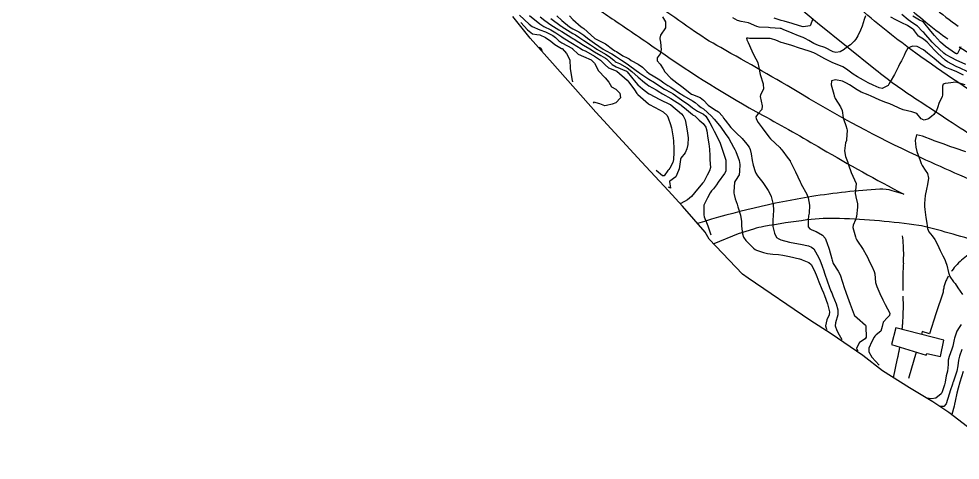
# Model space of a CAD drawing. Header units: metres. Extents: x 298520 to 308411, y 7433745 to 7450750.
# Drawn here: x 301863.5 to 302035.2, y 7441320.5 to 7441401 of the extents above; entities that cross this region are included whole.
import ezdxf

# ---------------------------------------------------------------- set-up
doc = ezdxf.new("R2010")
doc.units = ezdxf.units.M
doc.header["$LTSCALE"] = 10
doc.linetypes.add('DASHED', pattern=[0.75, 0.5, -0.25])
for name, color, linetype in [('Area', 45, 'Continuous'), ('Curvas de Nivel 1m', 11, 'Continuous'), ('Curvas de Nivel 5m', 15, 'Continuous'), ('Edificações', 30, 'Continuous'), ('Vias Primárias', 230, 'Continuous'), ('Vias Secundárias', 230, 'DASHED')]:
    doc.layers.add(name, color=color, linetype=linetype)

msp = doc.modelspace()

# ---------------------------------------------------------------- linework, layer by layer
at = {"layer": 'Area'}
msp.add_polyline3d([(302044.42, 7441320.46, 731.6), (302033.08, 7441329.13, 735.11), (302030.16, 7441331.12, 738.3), (302025.91, 7441333.67, 738.62), (302021.01, 7441336.74, 738.59), (302017.44, 7441339.55, 738.78), (302011.67, 7441343.53, 740.37), (302007.77, 7441345.98, 742.62), (301996.52, 7441353.68, 742.47), (301995.47, 7441354.38, 742.37), (301989.42, 7441360.8, 742.47), (301988.64, 7441362.06, 742.59), (301984.52, 7441366.8, 744.17), (301981.96, 7441369.61, 744.6), (301977.06, 7441374.88, 746.94), (301968.7, 7441383.95, 747.62), (301960.8, 7441392.89, 747.58), (301956.72, 7441397.45, 745.45), (301953.6, 7441401.41, 760.71)], dxfattribs=at)
at = {"layer": 'Curvas de Nivel 1m', "flags": 128}
for points, elevation in [([(301954.79, 7441401.66), (301956.53, 7441400.03), (301957.13, 7441399.62), (301958.52, 7441399), (301959.51, 7441398.6), (301960.51, 7441398.16), (301960.88, 7441397.96), (301961.34, 7441397.58), (301961.94, 7441397.01), (301962.49, 7441396.64), (301964.45, 7441395.56), (301964.47, 7441395.55), (301965.52, 7441394.58), (301966.46, 7441394.14), (301967.87, 7441393.5), (301968.45, 7441392.91), (301969.2, 7441391.48), (301970.41, 7441390.25), (301971.12, 7441389.46), (301971.57, 7441388.62), (301972.39, 7441388.19), (301973.09, 7441387.43), (301973.2, 7441386.6), (301972.37, 7441385.68), (301971.71, 7441385.45), (301970.65, 7441385.17), (301970.36, 7441385.13), (301969.46, 7441385.48), (301968.37, 7441385.79), (301968.26, 7441385.6)], 747), ([(301956.62, 7441401.63), (301958.53, 7441400.07), (301959.25, 7441399.6), (301960.52, 7441398.97), (301961.41, 7441398.47), (301962.5, 7441397.73), (301962.77, 7441397.56), (301964.49, 7441396.5), (301966.05, 7441395.52), (301966.31, 7441395.35), (301966.47, 7441395.27), (301966.88, 7441395.09), (301968.46, 7441394.21), (301969.55, 7441393.48), (301970.44, 7441392.58), (301971.04, 7441392.06), (301972.43, 7441391.48), (301972.52, 7441391.44), (301974.41, 7441389.81), (301974.76, 7441389.42), (301975.77, 7441388.02), (301976.19, 7441387.4), (301976.38, 7441387.17), (301977.84, 7441385.9), (301978.35, 7441385.47), (301978.52, 7441385.37), (301980.34, 7441384.42), (301981, 7441384), (301981.71, 7441383.33), (301981.94, 7441382.94), (301982.32, 7441381.74), (301982.45, 7441381.32), (301982.49, 7441381.13), (301982.85, 7441379.31), (301982.91, 7441378.68), (301982.97, 7441377.31), (301982.94, 7441376.63), (301982.88, 7441375.31), (301982.78, 7441374.77), (301982.22, 7441373.75), (301982.03, 7441373.51), (301981.86, 7441373.33), (301981.18, 7441372.36), (301980.88, 7441372.33), (301979.74, 7441373.31)], 746), ([(301960.54, 7441401.05), (301962.4, 7441399.69), (301962.52, 7441399.59), (301962.57, 7441399.56), (301964.51, 7441398.35), (301965.02, 7441398.05), (301965.78, 7441397.52), (301966.5, 7441397.03), (301967.72, 7441396.27), (301968.48, 7441395.78), (301968.91, 7441395.49), (301970.46, 7441394.56), (301971.14, 7441394.14), (301972, 7441393.45), (301972.24, 7441393.23), (301972.45, 7441393.11), (301973.04, 7441392.84), (301974.44, 7441392.05), (301975.26, 7441391.41), (301976.42, 7441390.33), (301977.6, 7441389.38), (301978.06, 7441389.03), (301978.4, 7441388.8), (301979.71, 7441388.04), (301980.39, 7441387.61), (301980.55, 7441387.51), (301980.87, 7441387.34), (301982.37, 7441386.48), (301984.21, 7441385.3), (301984.35, 7441385.19), (301984.91, 7441384.73), (301986.34, 7441383.53), (301986.49, 7441383.43), (301986.75, 7441383.27), (301987.57, 7441382.51), (301988.32, 7441381.89), (301988.76, 7441381.25), (301988.99, 7441380.56), (301989.13, 7441379.24), (301989.31, 7441378.2), (301989.45, 7441377.24), (301989.49, 7441375.99), (301989.52, 7441375.24), (301989.61, 7441373.85), (301989.48, 7441373.24), (301989.01, 7441372.44), (301988.41, 7441371.25), (301988.32, 7441371.12), (301988.19, 7441370.98), (301986.74, 7441369.27), (301986.16, 7441368.55), (301985.46, 7441367.98), (301984.23, 7441367.3), (301984.17, 7441367.27)], 744), ([(301961.63, 7441401.57), (301962.54, 7441400.72), (301963.93, 7441399.55), (301964.52, 7441399.19), (301965.64, 7441398.65), (301966.51, 7441398.03), (301967.18, 7441397.5), (301968.49, 7441396.58), (301970.05, 7441395.47), (301970.47, 7441395.23), (301971.65, 7441394.63), (301972.46, 7441394.08), (301973.4, 7441393.43), (301974.45, 7441392.76), (301976.31, 7441391.4), (301976.43, 7441391.31), (301976.72, 7441391.1), (301978.41, 7441390), (301979.41, 7441389.36), (301980.4, 7441388.71), (301981.24, 7441388.19), (301982.39, 7441387.58), (301982.81, 7441387.32), (301984.37, 7441386.22), (301985.68, 7441385.29), (301986.35, 7441384.78), (301987.25, 7441384.18), (301988.34, 7441383.6), (301988.76, 7441383.25), (301989.53, 7441382.03), (301989.94, 7441381.23), (301990.3, 7441380.51), (301990.97, 7441379.22), (301991.37, 7441378.31), (301991.79, 7441377.21), (301992.24, 7441375.78), (301992.4, 7441375.2), (301992.43, 7441375), (301992.43, 7441373.2), (301992.21, 7441372.77), (301991.05, 7441371.22), (301990.72, 7441370.69), (301990.17, 7441369.99), (301989.8, 7441369.6), (301989.55, 7441369.24), (301989.08, 7441368.31), (301988.52, 7441367.25), (301988.42, 7441366.97), (301988.41, 7441365.25), (301988.48, 7441364.88), (301989.14, 7441363.24), (301989.69, 7441361.61)], 743), ([(301963.89, 7441401.55), (301964.54, 7441400.89), (301966.07, 7441399.52), (301966.36, 7441399.35), (301966.52, 7441399.25), (301968.48, 7441397.49), (301968.5, 7441397.47), (301968.55, 7441397.44), (301970.49, 7441396.41), (301971.78, 7441395.45), (301972.21, 7441395.18), (301972.47, 7441395.02), (301973.64, 7441394.25), (301974.46, 7441393.89), (301974.77, 7441393.73), (301975.19, 7441393.41), (301976.45, 7441392.7), (301977.25, 7441392.2), (301978.03, 7441391.38), (301978.43, 7441391.03), (301979.2, 7441390.59), (301980.41, 7441389.88), (301981.15, 7441389.34), (301981.88, 7441388.81), (301982.39, 7441388.5), (301984.19, 7441387.3), (301984.38, 7441387.17), (301984.74, 7441386.94), (301986.36, 7441386.04), (301986.84, 7441385.75), (301987.39, 7441385.26), (301987.93, 7441384.84), (301988.35, 7441384.55), (301989.84, 7441383.23), (301990.33, 7441382.69), (301990.99, 7441381.89), (301991.5, 7441381.21), (301992.3, 7441380.1), (301992.96, 7441379.19), (301993.85, 7441377.6), (301994.05, 7441377.18), (301994.26, 7441376.76), (301994.85, 7441375.17), (301994.96, 7441374.44), (301994.95, 7441373.17), (301994.84, 7441372.54), (301994.2, 7441371.5), (301994.03, 7441371.18), (301993.9, 7441369.45), (301993.89, 7441369.18), (301993.92, 7441368.94), (301994.15, 7441368.15), (301994.47, 7441367.18), (301994.63, 7441366.68), (301995.09, 7441365.17), (301995.26, 7441364.01), (301995.31, 7441363.17), (301995.46, 7441361.79), (301995.64, 7441361.16), (301996.06, 7441360.57), (301997.49, 7441359.14), (301997.81, 7441358.9), (301998.04, 7441358.79), (301999.28, 7441358.36), (302000.03, 7441358.2), (302001, 7441358.07), (302002.03, 7441357.97), (302002.83, 7441357.88), (302004.03, 7441357.65), (302005.88, 7441357.19), (302006.02, 7441357.15), (302006.11, 7441357.13), (302006.37, 7441357.03), (302007.56, 7441356.56), (302008.01, 7441356.14), (302008.61, 7441355), (302009.01, 7441353.98), (302009.38, 7441353), (302009.96, 7441351.67), (302010.24, 7441350.99), (302010.43, 7441350.51), (302010.96, 7441348.98), (302011.35, 7441347.53), (302011.3, 7441346.98), (302010.84, 7441346.04), (302010.6, 7441344.98), (302010.72, 7441344.56), (302010.84, 7441344.33)], 742), ([(301980.87, 7441401.35), (301981.42, 7441400.46), (301981.42, 7441399.34), (301980.51, 7441398.02), (301980.38, 7441397.48), (301980.38, 7441397.35), (301980.49, 7441396.73), (301980.64, 7441395.35), (301980.47, 7441394.63), (301979.9, 7441393.91), (301979.92, 7441393.36), (301980.45, 7441392.75), (301980.97, 7441391.87), (301981.31, 7441391.34), (301982.42, 7441390.17), (301983.47, 7441389.31), (301984.4, 7441388.65), (301986.19, 7441387.28), (301986.38, 7441387.18), (301987.75, 7441386.63), (301988.37, 7441386.13), (301989.21, 7441385.24), (301990.35, 7441384.47), (301991.12, 7441384), (301991.8, 7441383.21), (301992.02, 7441382.9), (301992.33, 7441382.49), (301993.32, 7441381.19), (301994.3, 7441380.2), (301995.4, 7441379.17), (301996.27, 7441378.12), (301996.66, 7441377.55), (301996.85, 7441377.15), (301997.03, 7441376.37), (301997.22, 7441375.15), (301997.39, 7441374.3), (301997.79, 7441373.14), (301997.92, 7441372.84), (301998.21, 7441372.36), (301999.2, 7441371.12), (302000.17, 7441369.69), (302000.48, 7441369.11), (302000.7, 7441368.56), (302001.08, 7441367.1), (302001.12, 7441366.11), (302001.05, 7441365.1), (302000.98, 7441364.23), (302001.02, 7441363.1), (302001.28, 7441361.9), (302001.69, 7441361.09), (302002.07, 7441360.83), (302002.46, 7441360.69), (302004.06, 7441360.26), (302005.03, 7441360.08), (302006.06, 7441359.89), (302007.52, 7441359.55), (302008.05, 7441359.35), (302008.48, 7441359.01), (302009.07, 7441357.96), (302009.55, 7441356.99), (302010.01, 7441355.87), (302010.29, 7441354.99), (302010.42, 7441354.57), (302010.98, 7441352.98), (302011.61, 7441351.32), (302011.74, 7441350.97), (302011.95, 7441350.48), (302012.55, 7441348.96), (302012.86, 7441347.91), (302012.85, 7441346.96), (302012.45, 7441345.52), (302012.38, 7441344.96), (302012.7, 7441344.13), (302013.12, 7441343.32), (302013.58, 7441342.46)], 741), ([(302017.92, 7441401.54), (302017.66, 7441400.9), (302017.3, 7441399.68), (302017, 7441398.91), (302016.51, 7441397.89), (302016.13, 7441397.3), (302015.83, 7441396.93), (302015.17, 7441396.26), (302014.49, 7441395.81), (302014.01, 7441395.41), (302013.28, 7441394.96), (302012.47, 7441394.85), (302012.01, 7441394.97), (302010.48, 7441395.75), (302009.34, 7441396.16), (302008.5, 7441396.5), (302007.57, 7441397.02), (302006.91, 7441397.43), (302006.51, 7441397.59), (302005.67, 7441397.89), (302004.52, 7441398.36), (302002.9, 7441399.08), (302002.53, 7441399.22), (302002.35, 7441399.26), (302000.53, 7441399.38), (302000.24, 7441399.4), (301998.53, 7441399.45), (301998.07, 7441399.6), (301996.54, 7441400.24), (301995.21, 7441400.51), (301994.55, 7441400.67), (301993.68, 7441401.19)], 741), ([(302008.27, 7441401.01), (302007.8, 7441399.75), (302006.53, 7441399.54), (302005.88, 7441399.7), (302004.54, 7441400.14), (302003.05, 7441400.57), (302002.55, 7441400.7), (302001.24, 7441401.1)], 742), ([(302036.43, 7441391.39), (302035.15, 7441391.99), (302034.45, 7441392.3), (302033.65, 7441392.71), (302032.88, 7441393.14), (302032.46, 7441393.44), (302031.02, 7441394.74), (302030.48, 7441395.28), (302029.13, 7441396.76), (302028.51, 7441397.27), (302027.58, 7441397.85), (302026.85, 7441398.8), (302026.7, 7441398.97), (302026.53, 7441399.1), (302025.58, 7441399.76), (302024.54, 7441400.29), (302024.15, 7441400.44), (302023.43, 7441400.84), (302022.55, 7441401.32)], 741), ([(302036.19, 7441392.68), (302034.46, 7441393.46), (302033.63, 7441393.88), (302032.47, 7441394.51), (302032.18, 7441394.73), (302030.5, 7441396.32), (302030.09, 7441396.75), (302028.52, 7441398.52), (302028.39, 7441398.64), (302028.27, 7441398.77), (302027.4, 7441399.66), (302026.54, 7441400.19), (302025.66, 7441400.81), (302024.56, 7441401.77)], 742), ([(302035.29, 7441395.9), (302034.71, 7441394.7), (302034.56, 7441394.61), (302034.47, 7441394.63), (302034.43, 7441394.65), (302034.34, 7441394.7), (302032.49, 7441395.96), (302031.59, 7441396.74), (302030.51, 7441397.93), (302029.83, 7441398.76), (302028.54, 7441400.34), (302028.29, 7441400.53), (302027.74, 7441400.78), (302026.55, 7441401.49)], 743), ([(301955.03, 7441400.32), (301956.28, 7441399), (301957.18, 7441398.28), (301957.96, 7441398.17), (301958.51, 7441398.05), (301959.56, 7441397.6), (301960.5, 7441396.93), (301961.22, 7441396.31), (301962.48, 7441395.61), (301962.55, 7441395.56), (301963.35, 7441394.67), (301963.99, 7441393.54), (301964.06, 7441391.92), (301964.09, 7441391.54), (301964.41, 7441389.76), (301964.44, 7441389.54), (301964.44, 7441389.5)], 748), ([(301958.32, 7441395.83), (301958.38, 7441395.77), (301958.42, 7441395.75), (301958.48, 7441395.74), (301958.73, 7441395.61), (301958.87, 7441395.21)], 749), ([(302036.11, 7441388.98), (302034.41, 7441389.45), (302032.96, 7441389.28), (302032.41, 7441389.17), (302032.09, 7441389.05), (302031.97, 7441388.73), (302031.97, 7441387.16), (302031.86, 7441386.74), (302031.37, 7441385.74), (302031.06, 7441384.74), (302030.84, 7441384.25), (302030.34, 7441383.57), (302029.93, 7441383.16), (302029.37, 7441382.76), (302028.59, 7441382.51), (302028.33, 7441382.6), (302028.22, 7441382.66), (302028.07, 7441382.77), (302027.26, 7441383.7), (302026.34, 7441384.01), (302024.76, 7441384.4), (302024.35, 7441384.56), (302024.17, 7441384.64), (302023.79, 7441384.83), (302022.36, 7441385.46), (302021.44, 7441385.79), (302020.37, 7441386.19), (302018.91, 7441386.88), (302018.39, 7441387.11), (302017.12, 7441387.64), (302016.39, 7441388.06), (302014.98, 7441388.93), (302014.41, 7441389.28), (302013.72, 7441389.64), (302012.42, 7441389.86), (302011.69, 7441389.7), (302011.67, 7441388.98), (302012.11, 7441387.25), (302012.18, 7441386.97), (302012.37, 7441386.44), (302013.33, 7441384.96), (302013.65, 7441384.26), (302013.85, 7441382.95), (302013.93, 7441382.54), (302014.32, 7441381.52), (302014.53, 7441380.94), (302014.57, 7441380.68), (302014.46, 7441378.94), (302014.43, 7441378.79), (302014.28, 7441378.35), (302014.08, 7441376.94), (302014.25, 7441375.9), (302014.6, 7441374.94), (302014.8, 7441374.36), (302015.32, 7441372.93), (302016.19, 7441370.92), (302016.05, 7441369.04), (302016.06, 7441368.92), (302016.16, 7441368.52), (302016.46, 7441367.23), (302016.47, 7441366.92), (302016.45, 7441366.61), (302016.26, 7441364.92), (302016.11, 7441364.31), (302015.67, 7441363.35), (302015.59, 7441362.93), (302016.08, 7441361.2), (302016.15, 7441360.99), (302016.18, 7441360.92), (302016.35, 7441360.63), (302017.47, 7441358.91), (302018.03, 7441357.93), (302018.37, 7441357.24), (302018.53, 7441356.89), (302019.04, 7441355.86), (302019.49, 7441354.88), (302019.6, 7441354.49), (302019.74, 7441352.87), (302019.78, 7441352.68), (302019.97, 7441352.18), (302020.53, 7441350.86), (302021.05, 7441349.75), (302021.49, 7441348.85), (302021.92, 7441348.08), (302022.34, 7441347.27), (302022.26, 7441346.84), (302021.9, 7441346.5), (302021.1, 7441345.64), (302020.94, 7441344.86), (302020.72, 7441344.01), (302019.86, 7441343.34), (302019.63, 7441343.1), (302019.51, 7441342.88), (302019.06, 7441342.1), (302018.49, 7441340.89), (302018.49, 7441340.23), (302019.05, 7441339.26), (302020.39, 7441337.8)], 739), ([(302036.2, 7441376.75), (302034.27, 7441377.39), (302033.29, 7441377.73), (302032.28, 7441378.11), (302030.46, 7441378.75), (302030.28, 7441378.82), (302030.18, 7441378.85), (302028.29, 7441379.57), (302027.22, 7441379.86), (302026.94, 7441378.79), (302027.08, 7441377.6), (302027.25, 7441376.79), (302027.85, 7441375.17), (302027.99, 7441374.77), (302028.06, 7441374.6), (302028.23, 7441374.26), (302028.81, 7441373.36), (302029.19, 7441372.77), (302029.37, 7441371.93), (302029.22, 7441370.76), (302029.03, 7441369.91), (302028.8, 7441368.77), (302028.67, 7441367.29), (302028.68, 7441366.77), (302028.72, 7441366.18), (302028.89, 7441364.77), (302029.07, 7441363.73), (302029.22, 7441362.76), (302029.44, 7441362.11), (302030.08, 7441361.37), (302030.56, 7441360.75), (302031.01, 7441359.79), (302031.5, 7441358.74), (302032.03, 7441357.76), (302032.38, 7441357.07), (302032.5, 7441356.72), (302032.71, 7441356.02), (302033.02, 7441354.71), (302033.26, 7441353.98), (302033.98, 7441353), (302034.24, 7441352.7), (302034.73, 7441351.93), (302035.6, 7441350.68)], 738), ([(302035.33, 7441345.24), (302034.97, 7441344.69), (302034.57, 7441343.98), (302034.11, 7441342.7), (302034.06, 7441342.49), (302033.84, 7441341.28), (302033.68, 7441340.7), (302033.14, 7441339.38), (302032.98, 7441338.71), (302032.98, 7441337.9), (302032.86, 7441336.72), (302032.63, 7441335.87), (302032.42, 7441334.72), (302032.3, 7441334.18), (302031.81, 7441332.73), (302031.79, 7441332.68), (302031.73, 7441332.57), (302030.72, 7441331.75), (302029.92, 7441331.66), (302029.18, 7441331.79)], 738), ([(302035.45, 7441340.68), (302035.06, 7441339.45), (302034.89, 7441338.69), (302034.77, 7441337.68), (302034.54, 7441336.7), (302033.93, 7441334.87), (302033.88, 7441334.71), (302033.85, 7441334.62), (302033.76, 7441334.31), (302033.36, 7441333.09), (302033.24, 7441332.71), (302032.88, 7441331.56), (302032.6, 7441330.72), (302032.18, 7441330.26), (302031.42, 7441330.26)], 737), ([(302035.73, 7441336.62), (302035.12, 7441334.69), (302034.81, 7441333.63), (302034.57, 7441332.7), (302034.23, 7441331.21), (302034.14, 7441330.7), (302034.07, 7441330.34), (302033.68, 7441328.77), (302033.67, 7441328.73), (302033.66, 7441328.73)], 736)]:
    msp.add_lwpolyline(points, dxfattribs=dict(at, elevation=elevation))
at = {"layer": 'Curvas de Nivel 5m', "flags": 128}
for points, elevation in [([(301958.55, 7441401.37), (301959.42, 7441400.72), (301960.53, 7441399.89), (301961, 7441399.58), (301961.97, 7441399.02), (301962.51, 7441398.68), (301964.32, 7441397.54), (301964.5, 7441397.43), (301964.77, 7441397.26), (301966.48, 7441396.18), (301967.6, 7441395.5), (301968.47, 7441394.99), (301969.64, 7441394.3), (301970.46, 7441393.82), (301970.67, 7441393.69), (301970.92, 7441393.46), (301971.68, 7441392.68), (301972.44, 7441392.25), (301974.31, 7441391.42), (301974.43, 7441391.33), (301976.02, 7441389.4), (301976.4, 7441388.96), (301977.21, 7441388.2), (301978.33, 7441387.37), (301978.38, 7441387.34), (301978.46, 7441387.29), (301980.37, 7441386.28), (301982.28, 7441385.39), (301982.35, 7441385.35), (301982.4, 7441385.32), (301984.34, 7441383.65), (301984.67, 7441383.3), (301985.03, 7441382.59), (301985.28, 7441381.29), (301985.46, 7441380.13), (301985.55, 7441379.29), (301985.49, 7441378.07), (301985.33, 7441377.29), (301985.02, 7441376.52), (301984.25, 7441375.56), (301984.16, 7441375.38), (301984.15, 7441375.3), (301983.89, 7441373.63), (301983.82, 7441373.3), (301983.33, 7441372.18), (301982.19, 7441371.36), (301982.18, 7441371.33), (301982.34, 7441370.07), (301981.95, 7441370.29)], 745), ([(302035.77, 7441390.69), (302034.43, 7441391.37), (302033.33, 7441391.82), (302032.44, 7441392.18), (302031.65, 7441392.74), (302030.46, 7441393.75), (302029.24, 7441394.76), (302028.48, 7441395.36), (302027.34, 7441395.94), (302026.49, 7441396), (302025.64, 7441395.65), (302025.12, 7441394.81), (302024.96, 7441394.33), (302024.46, 7441393.35), (302024.18, 7441392.82), (302023.92, 7441392.3), (302023.17, 7441390.84), (302022.41, 7441389.53), (302022.18, 7441389.08), (302022.01, 7441388.85), (302020.97, 7441388.3), (302020.4, 7441388.39), (302019.29, 7441388.88), (302018.41, 7441389.33), (302017.52, 7441389.8), (302016.43, 7441390.43), (302015.66, 7441390.93), (302014.44, 7441391.84), (302013.76, 7441392.26), (302012.45, 7441392.78), (302011.94, 7441392.98), (302010.46, 7441393.71), (302008.87, 7441394.61), (302008.47, 7441394.79), (302008.31, 7441394.85), (302007.79, 7441395.02), (302006.48, 7441395.46), (302005.86, 7441395.67), (302004.49, 7441396.14), (302003.01, 7441396.56), (302002.5, 7441396.7), (302001.52, 7441397.09), (302000.76, 7441397.36), (302000.51, 7441397.4), (302000.21, 7441397.41), (301998.51, 7441397.41), (301996.76, 7441397.41), (301996.51, 7441397.45), (301996.21, 7441397.46), (301996.28, 7441397.16), (301996.5, 7441396.67), (301997.15, 7441395.15), (301997.59, 7441394.27), (301998.2, 7441393.13), (301998.26, 7441392.94), (301998.44, 7441392.11), (301998.64, 7441391.13), (301998.71, 7441390.84), (301999.22, 7441389.12), (301999.33, 7441388.18), (301998.76, 7441387.13), (301998.71, 7441386.8), (301999.08, 7441385.12), (301998.99, 7441384.48), (301998.34, 7441383.73), (301997.89, 7441383.14), (301997.94, 7441382.74), (301998.32, 7441382.1), (301999.06, 7441381.12), (302000.29, 7441379.45), (302000.58, 7441379.11), (302002.27, 7441377.49), (302002.46, 7441377.28), (302002.62, 7441377.08), (302003.81, 7441375.5), (302004.14, 7441375.06), (302004.18, 7441375.01), (302004.23, 7441374.93), (302005.15, 7441373.05), (302005.97, 7441371.26), (302006.08, 7441371.04), (302006.19, 7441370.83), (302007.19, 7441369.02), (302007.47, 7441368.33), (302007.7, 7441367.02), (302007.6, 7441365.54), (302007.51, 7441365.02), (302007.42, 7441364.34), (302007.46, 7441363.02), (302007.76, 7441362.68), (302008.09, 7441362.52), (302008.91, 7441362.17), (302010.08, 7441361.52), (302010.53, 7441360.99), (302010.86, 7441360.18), (302011.27, 7441358.98), (302011.79, 7441357.21), (302011.84, 7441356.97), (302012.01, 7441356.38), (302012.93, 7441354.96), (302013.31, 7441354.27), (302013.73, 7441352.94), (302013.78, 7441352.76), (302013.97, 7441352.15), (302014.36, 7441350.94), (302014.62, 7441350.26), (302015.11, 7441348.93), (302015.81, 7441347.01), (302015.86, 7441346.92), (302015.9, 7441346.86), (302016.38, 7441346.43), (302017.89, 7441345.12), (302017.97, 7441344.99), (302017.97, 7441344.9), (302017.97, 7441344.81), (302018.01, 7441342.9), (302017.85, 7441342.63), (302016.79, 7441341.96), (302016.26, 7441340.92), (302016.34, 7441340.66), (302016.53, 7441340.44)], 740)]:
    msp.add_lwpolyline(points, dxfattribs=dict(at, elevation=elevation))
at = {"layer": 'Edificações'}
msp.add_lwpolyline([(302023.44, 7441344.63), (302022.63, 7441341.59), (302029, 7441339.6), (302029.09, 7441339.9), (302031.61, 7441339.4), (302032.19, 7441342.35)], close=True, dxfattribs=at)
at = {"layer": 'Vias Primárias'}
for points in [[(302041.32, 7441369.83, -0.012798), (302027.18, 7441376.05, -0.025122), (302006.35, 7441387.17, 0.008719), (301991.5, 7441395.74, -0.028547), (301986.06, 7441399.17, 0.006927), (301980.19, 7441403.24, -0.020087), (301970.17, 7441410.58, -0.006501), (301961.12, 7441417.98, -0.043283), (301951.06, 7441428.03, 0.020526), (301946.22, 7441433.33, -0.033289), (301939.15, 7441441.47, 0.019289), (301935.87, 7441445.47, -0.029357), (301928.7, 7441454.58), (301919.5, 7441466.91), (301910.05, 7441481.39), (301903.47, 7441491.46), (301888.86, 7441514.03), (301883.42, 7441522.57), (301874.39, 7441536.47), (301863.47, 7441553.46)], [(302042.62, 7441384.37, -0.01879), (302027.06, 7441394.76, -0.021352), (302017.1, 7441402.65, 0.012397), (302005.03, 7441412.56), (301986.83, 7441427.68), (301975.42, 7441437.27), (301970.15, 7441442.26, -0.025305), (301960.57, 7441452.29, 0.014617), (301950.92, 7441462.85, -0.022699), (301944.53, 7441470.07, -0.009545), (301936.6, 7441480.29), (301917.25, 7441507.53), (301912.67, 7441514.27), (301910.47, 7441517.33), (301895.84, 7441538.29)], [(301906.28, 7441458.1), (301906.55, 7441459.39, -0.16763), (301908.14, 7441462.06), (301926.73, 7441476.4, -0.213532), (301929.04, 7441476.95, -0.19746), (301933.29, 7441474.2), (301934.97, 7441471.9), (301937.95, 7441467.92, 0.018196), (301941.7, 7441463.27, -0.000214), (301948.22, 7441455.76, 0.016411), (301960.93, 7441442.04, -0.002691), (301965.82, 7441437.05, 0.038886), (301974.33, 7441429.53), (301982.65, 7441422.43), (301995.83, 7441411.52), (302009.15, 7441400.24), (302019.74, 7441391.74, 0.026152), (302027.41, 7441386.22, -0.005173), (302033.73, 7441382.06, 0.030193), (302045.51, 7441375.13, 0.009635)], [(302041, 7441359.6, 0.005331), (302029.6, 7441362.88, 0.032396), (302027.64, 7441363.29, 0.026083), (302013.19, 7441364.55, 0.039934), (302007.23, 7441364.29, 0.013006), (301999.37, 7441363.1, 0.031976), (301997.49, 7441362.63), (301994.65, 7441361.74), (301990.25, 7441359.92)]]:
    msp.add_lwpolyline(points, format="xyb", dxfattribs=at)
at = {"layer": 'Vias Primárias', "elevation": 742.6}
msp.add_lwpolyline([(301947.68, 7441421.59), (301954.55, 7441414.99), (301958.75, 7441411.18), (301965.84, 7441405.37, 0.024869), (301972.1, 7441400.74, -0.005729), (301980.19, 7441395.22, 0.026685), (301999.14, 7441383.42, -0.006729), (302009.94, 7441377.29, 0.01183), (302024.87, 7441369), (302022.77, 7441369.63, 0.087104), (302020.51, 7441369.9, 0.026307), (302008.1, 7441368.56, 0.035489), (301987.26, 7441363.64, -1.63357)], format="xyb", dxfattribs=at)
at = {"layer": 'Vias Secundárias'}
for points in [[(301945.12, 7441469.35), (301944.95, 7441470.81, 0.034122), (301944.74, 7441471.95, -0.166791), (301945.02, 7441475.66), (301949.79, 7441470.95), (301952.79, 7441468.11, 0.151326), (301954.4, 7441467.32, -0.165169), (301955.4, 7441466.79, -0.018538), (301959.44, 7441462.21, 0.044984), (301969.33, 7441452.11, -0.0573), (301970.92, 7441450.4, 0.058911), (301975.08, 7441445.97, -0.003403), (301982.14, 7441439.95, 0.002967), (301987.78, 7441435.13, -0.014851), (301993.65, 7441429.86, 0.009457), (302000.55, 7441423.54, 0.0252), (302003.91, 7441420.86, -0.021388), (302012.43, 7441414.19, 0.003695), (302020.87, 7441407.08, 0.000098), (302028.94, 7441400.38, 0.043617), (302038.94, 7441393.47, -0.030521)], [(301959.71, 7441466.52, -0.009268), (301961.76, 7441464.11, 0.044984), (301971.28, 7441454.39, -0.0573), (301973.33, 7441452.19, 0.058911), (301977.01, 7441448.26, -0.003403), (301984.1, 7441442.22, 0.002967), (301989.72, 7441437.42, -0.014851), (301995.72, 7441432.04, 0.009457), (302002.54, 7441425.79, 0.0252), (302005.66, 7441423.3, -0.021388), (302014.38, 7441416.47, 0.003695), (302022.79, 7441409.38, 0.000098), (302030.86, 7441402.69, 0.043617), (302040.42, 7441396.07, -0.030521)]]:
    msp.add_lwpolyline(points, format="xyb", dxfattribs=at)
for points, elevation in [([(302024.6, 7441344.33, 0.005603), (302024.69, 7441345.37, 0.032591), (302024.76, 7441350.58, -0.031006), (302024.81, 7441356.44, 0.075096), (302024.23, 7441363.72)], 738.6), ([(302041.72, 7441359.39), (302040.26, 7441359.3, 0.123456), (302037.26, 7441358.35, 0.121443), (302033.01, 7441354.04, 0.111065), (302032.05, 7441351.11), (302030.74, 7441347.14), (302029.55, 7441343.52), (302028.25, 7441343.95), (302028.1, 7441343.42)], 742.46), ([(302023, 7441335.5), (302023.76, 7441339.02, 0.011361), (302024.17, 7441341.11, 0.009445)], 738.6)]:
    msp.add_lwpolyline(points, format="xyb", dxfattribs=dict(at, elevation=elevation))
at = {"layer": 'Vias Secundárias', "elevation": 742.46}
msp.add_lwpolyline([(302027.15, 7441340.18), (302025.35, 7441334.02)], dxfattribs=at)

doc.saveas('drawing.dxf')
